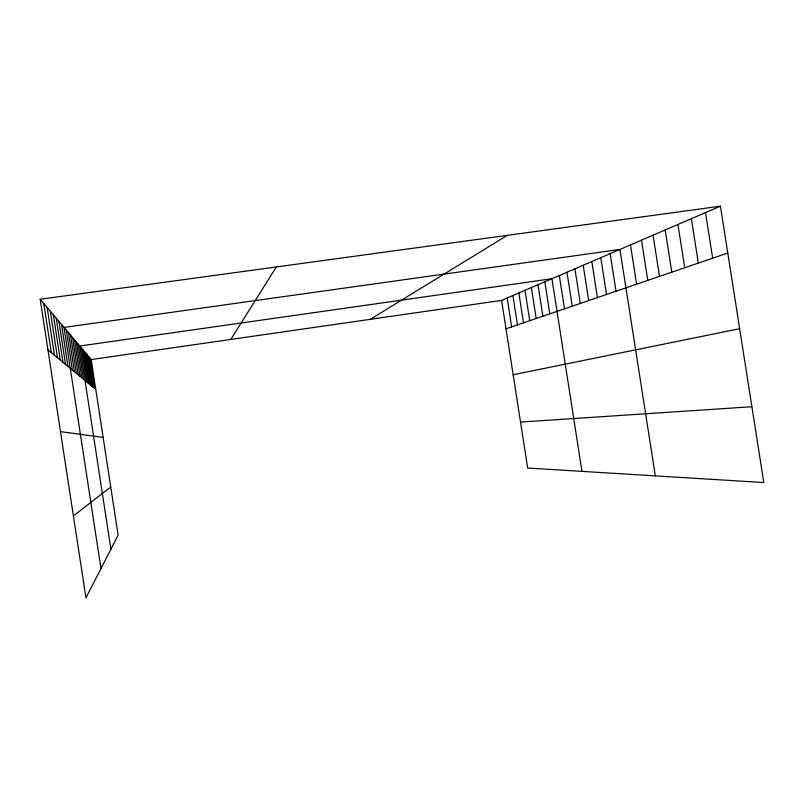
<?xml version="1.0" encoding="UTF-8"?>
<svg xmlns="http://www.w3.org/2000/svg" width="804" height="804" viewBox="0 0 804 804"><rect width="100%" height="100%" fill="white"/><g stroke="black" fill="none" stroke-linecap="round" stroke-linejoin="round"><path stroke-width="1.21" d="M230.798 339.439L276.345 266.958M73.395 515.917L110.741 486.993M370.272 319.329L507.324 235.351M501.575 300.394L720.424 206.186L763.8 482.531L527.675 468.039L501.575 300.394L91.184 359.569L40.2 299.269L720.424 206.186M506.007 328.826L727.781 253.029M513.153 374.744L739.66 328.705M520.52 422.07L751.901 406.734M60.481 431.617L103.133 437.426M47.949 349.871L95.756 389.337M705.51 212.608L712.656 258.195M691.37 218.698L698.324 263.089M677.943 224.477L684.727 267.742M665.189 229.964L671.802 272.164M653.049 235.19L659.501 276.365M641.491 240.165L647.783 280.365M630.457 244.918L636.607 284.184M655.34 475.878L619.924 249.451L64.008 327.419L100.972 568.539M610.156 253.652L616.025 291.219M600.789 257.692L606.538 294.465M591.804 261.551L597.432 297.58M583.191 265.26L588.699 300.565M574.91 268.827L580.307 303.43M566.951 272.254L572.247 306.183M559.293 275.551L564.488 308.837M581.975 471.365L551.926 278.717L79.737 346.021L110.902 549.202M544.831 281.782L549.825 313.851M537.987 284.727L542.891 316.213M531.384 287.571L536.198 318.505M525.002 290.314L529.746 320.716M518.851 292.957L523.504 322.846M512.902 295.52L517.474 324.906M507.143 298.003L511.645 326.896M91.184 359.569L118.128 535.122L85.948 597.814L40.2 299.269M89.927 358.081L94.57 388.362M88.621 356.544L93.354 387.357M87.274 354.946L92.088 386.312M85.877 353.288L90.782 385.227M84.43 351.569L89.415 384.111M82.923 349.79L88.008 382.945M81.355 347.941L86.541 381.729M78.038 344.022L83.435 379.166M76.279 341.941L81.787 377.8M74.45 339.78L80.068 376.383M72.541 337.519L78.269 374.905M70.541 335.157L76.4 373.357M68.461 332.695L74.45 371.749M66.28 330.122L72.41 370.061M61.546 324.514L67.958 366.393M58.953 321.449L65.536 364.393M56.23 318.233L62.983 362.282M53.365 314.846L60.3 360.061M50.35 311.269L57.466 357.73M47.155 307.5L54.471 355.257M43.778 303.5L51.305 352.644"/></g></svg>
